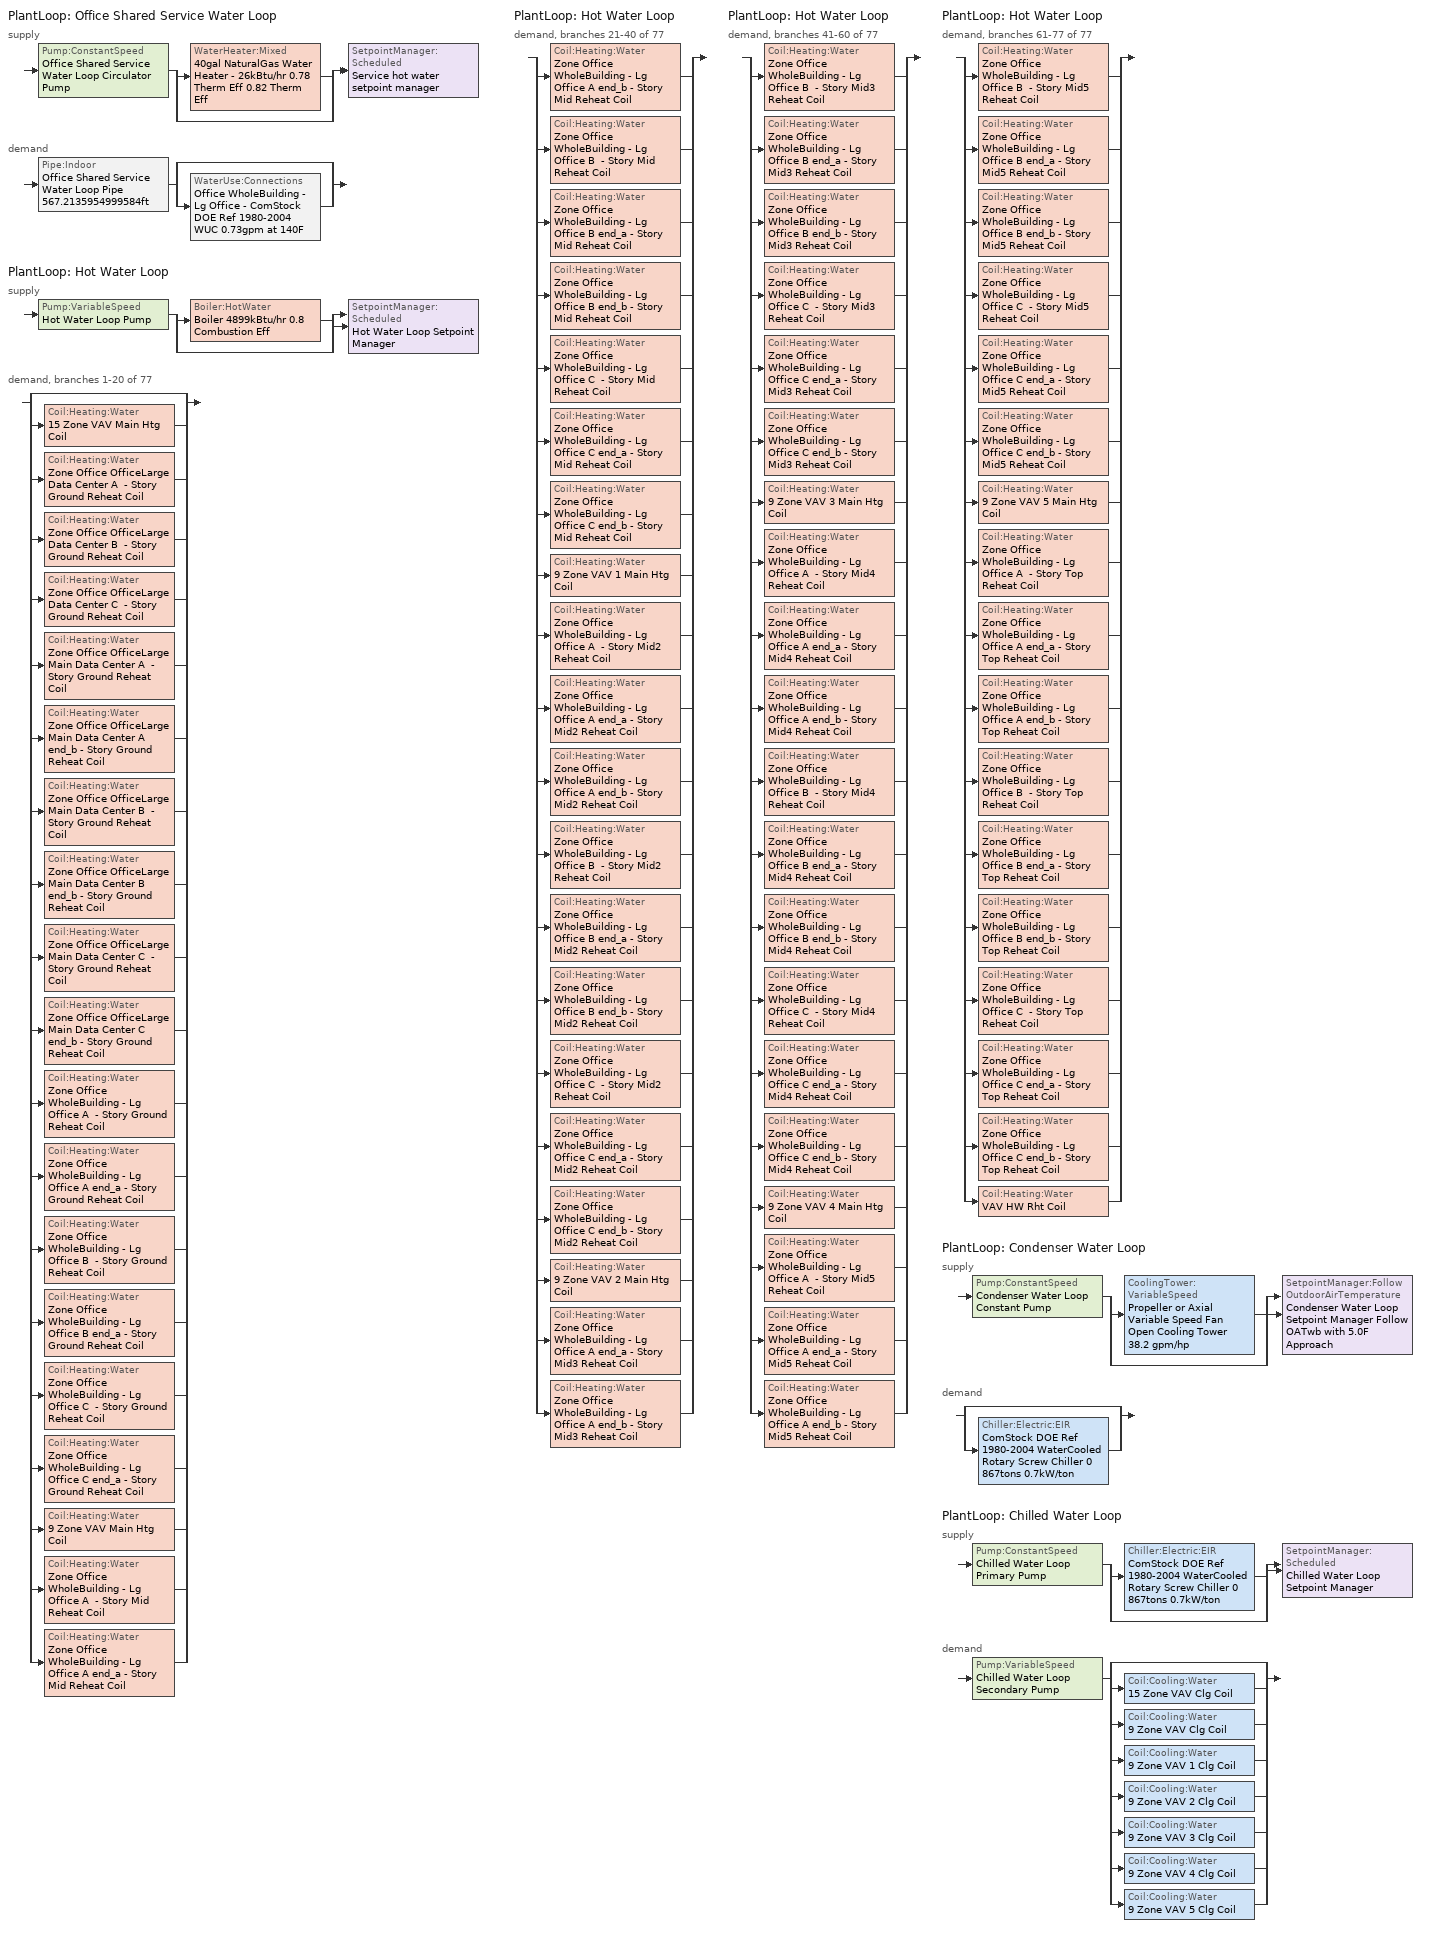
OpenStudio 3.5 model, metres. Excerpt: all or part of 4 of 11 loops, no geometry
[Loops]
PlantLoop 'Office Shared Service Water Loop'
 supply: Pump:ConstantSpeed 'Office Shared Service Water Loop Circulator Pump' > split
  | WaterHeater:Mixed '40gal NaturalGas Water Heater - 26kBtu/hr 0.78 Therm Eff 0.82 Therm Eff'
  | bypass
  join > SetpointManager:Scheduled 'Service hot water setpoint manager'
 demand: Pipe:Indoor 'Office Shared Service Water Loop Pipe 567.2135954999584ft' > split
  | bypass
  | WaterUse:Connections 'Office WholeBuilding - Lg Office - ComStock DOE Ref 1980-2004 WUC 0.73gpm at 140F'
PlantLoop 'Hot Water Loop'
 supply: Pump:VariableSpeed 'Hot Water Loop Pump' > split
  | Boiler:HotWater 'Boiler 4899kBtu/hr 0.8 Combustion Eff'
  | bypass
  join > SetpointManager:Scheduled 'Hot Water Loop Setpoint Manager'
 demand, branches 1-20 of 77: split
  | bypass
  | Coil:Heating:Water '15 Zone VAV Main Htg Coil'
  | Coil:Heating:Water 'Zone Office OfficeLarge Data Center A  - Story Ground Reheat Coil'
  | Coil:Heating:Water 'Zone Office OfficeLarge Data Center B  - Story Ground Reheat Coil'
  | Coil:Heating:Water 'Zone Office OfficeLarge Data Center C  - Story Ground Reheat Coil'
  | Coil:Heating:Water 'Zone Office OfficeLarge Main Data Center A  - Story Ground Reheat Coil'
  | Coil:Heating:Water 'Zone Office OfficeLarge Main Data Center A end_b - Story Ground Reheat Coil'
  | Coil:Heating:Water 'Zone Office OfficeLarge Main Data Center B  - Story Ground Reheat Coil'
  | Coil:Heating:Water 'Zone Office OfficeLarge Main Data Center B end_b - Story Ground Reheat Coil'
  | Coil:Heating:Water 'Zone Office OfficeLarge Main Data Center C  - Story Ground Reheat Coil'
  | Coil:Heating:Water 'Zone Office OfficeLarge Main Data Center C end_b - Story Ground Reheat Coil'
  | Coil:Heating:Water 'Zone Office WholeBuilding - Lg Office A  - Story Ground Reheat Coil'
  | Coil:Heating:Water 'Zone Office WholeBuilding - Lg Office A end_a - Story Ground Reheat Coil'
  | Coil:Heating:Water 'Zone Office WholeBuilding - Lg Office B  - Story Ground Reheat Coil'
  | Coil:Heating:Water 'Zone Office WholeBuilding - Lg Office B end_a - Story Ground Reheat Coil'
  | Coil:Heating:Water 'Zone Office WholeBuilding - Lg Office C  - Story Ground Reheat Coil'
  | Coil:Heating:Water 'Zone Office WholeBuilding - Lg Office C end_a - Story Ground Reheat Coil'
  | Coil:Heating:Water '9 Zone VAV Main Htg Coil'
  | Coil:Heating:Water 'Zone Office WholeBuilding - Lg Office A  - Story Mid Reheat Coil'
  | Coil:Heating:Water 'Zone Office WholeBuilding - Lg Office A end_a - Story Mid Reheat Coil'
PlantLoop 'Hot Water Loop'
 demand, branches 21-40 of 77: split
  | Coil:Heating:Water 'Zone Office WholeBuilding - Lg Office A end_b - Story Mid Reheat Coil'
  | Coil:Heating:Water 'Zone Office WholeBuilding - Lg Office B  - Story Mid Reheat Coil'
  | Coil:Heating:Water 'Zone Office WholeBuilding - Lg Office B end_a - Story Mid Reheat Coil'
  | Coil:Heating:Water 'Zone Office WholeBuilding - Lg Office B end_b - Story Mid Reheat Coil'
  | Coil:Heating:Water 'Zone Office WholeBuilding - Lg Office C  - Story Mid Reheat Coil'
  | Coil:Heating:Water 'Zone Office WholeBuilding - Lg Office C end_a - Story Mid Reheat Coil'
  | Coil:Heating:Water 'Zone Office WholeBuilding - Lg Office C end_b - Story Mid Reheat Coil'
  | Coil:Heating:Water '9 Zone VAV 1 Main Htg Coil'
  | Coil:Heating:Water 'Zone Office WholeBuilding - Lg Office A  - Story Mid2 Reheat Coil'
  | Coil:Heating:Water 'Zone Office WholeBuilding - Lg Office A end_a - Story Mid2 Reheat Coil'
  | Coil:Heating:Water 'Zone Office WholeBuilding - Lg Office A end_b - Story Mid2 Reheat Coil'
  | Coil:Heating:Water 'Zone Office WholeBuilding - Lg Office B  - Story Mid2 Reheat Coil'
  | Coil:Heating:Water 'Zone Office WholeBuilding - Lg Office B end_a - Story Mid2 Reheat Coil'
  | Coil:Heating:Water 'Zone Office WholeBuilding - Lg Office B end_b - Story Mid2 Reheat Coil'
  | Coil:Heating:Water 'Zone Office WholeBuilding - Lg Office C  - Story Mid2 Reheat Coil'
  | Coil:Heating:Water 'Zone Office WholeBuilding - Lg Office C end_a - Story Mid2 Reheat Coil'
  | Coil:Heating:Water 'Zone Office WholeBuilding - Lg Office C end_b - Story Mid2 Reheat Coil'
  | Coil:Heating:Water '9 Zone VAV 2 Main Htg Coil'
  | Coil:Heating:Water 'Zone Office WholeBuilding - Lg Office A end_a - Story Mid3 Reheat Coil'
  | Coil:Heating:Water 'Zone Office WholeBuilding - Lg Office A end_b - Story Mid3 Reheat Coil'
PlantLoop 'Hot Water Loop'
 demand, branches 41-60 of 77: split
  | Coil:Heating:Water 'Zone Office WholeBuilding - Lg Office B  - Story Mid3 Reheat Coil'
  | Coil:Heating:Water 'Zone Office WholeBuilding - Lg Office B end_a - Story Mid3 Reheat Coil'
  | Coil:Heating:Water 'Zone Office WholeBuilding - Lg Office B end_b - Story Mid3 Reheat Coil'
  | Coil:Heating:Water 'Zone Office WholeBuilding - Lg Office C  - Story Mid3 Reheat Coil'
  | Coil:Heating:Water 'Zone Office WholeBuilding - Lg Office C end_a - Story Mid3 Reheat Coil'
  | Coil:Heating:Water 'Zone Office WholeBuilding - Lg Office C end_b - Story Mid3 Reheat Coil'
  | Coil:Heating:Water '9 Zone VAV 3 Main Htg Coil'
  | Coil:Heating:Water 'Zone Office WholeBuilding - Lg Office A  - Story Mid4 Reheat Coil'
  | Coil:Heating:Water 'Zone Office WholeBuilding - Lg Office A end_a - Story Mid4 Reheat Coil'
  | Coil:Heating:Water 'Zone Office WholeBuilding - Lg Office A end_b - Story Mid4 Reheat Coil'
  | Coil:Heating:Water 'Zone Office WholeBuilding - Lg Office B  - Story Mid4 Reheat Coil'
  | Coil:Heating:Water 'Zone Office WholeBuilding - Lg Office B end_a - Story Mid4 Reheat Coil'
  | Coil:Heating:Water 'Zone Office WholeBuilding - Lg Office B end_b - Story Mid4 Reheat Coil'
  | Coil:Heating:Water 'Zone Office WholeBuilding - Lg Office C  - Story Mid4 Reheat Coil'
  | Coil:Heating:Water 'Zone Office WholeBuilding - Lg Office C end_a - Story Mid4 Reheat Coil'
  | Coil:Heating:Water 'Zone Office WholeBuilding - Lg Office C end_b - Story Mid4 Reheat Coil'
  | Coil:Heating:Water '9 Zone VAV 4 Main Htg Coil'
  | Coil:Heating:Water 'Zone Office WholeBuilding - Lg Office A  - Story Mid5 Reheat Coil'
  | Coil:Heating:Water 'Zone Office WholeBuilding - Lg Office A end_a - Story Mid5 Reheat Coil'
  | Coil:Heating:Water 'Zone Office WholeBuilding - Lg Office A end_b - Story Mid5 Reheat Coil'
PlantLoop 'Hot Water Loop'
 demand, branches 61-77 of 77: split
  | Coil:Heating:Water 'Zone Office WholeBuilding - Lg Office B  - Story Mid5 Reheat Coil'
  | Coil:Heating:Water 'Zone Office WholeBuilding - Lg Office B end_a - Story Mid5 Reheat Coil'
  | Coil:Heating:Water 'Zone Office WholeBuilding - Lg Office B end_b - Story Mid5 Reheat Coil'
  | Coil:Heating:Water 'Zone Office WholeBuilding - Lg Office C  - Story Mid5 Reheat Coil'
  | Coil:Heating:Water 'Zone Office WholeBuilding - Lg Office C end_a - Story Mid5 Reheat Coil'
  | Coil:Heating:Water 'Zone Office WholeBuilding - Lg Office C end_b - Story Mid5 Reheat Coil'
  | Coil:Heating:Water '9 Zone VAV 5 Main Htg Coil'
  | Coil:Heating:Water 'Zone Office WholeBuilding - Lg Office A  - Story Top Reheat Coil'
  | Coil:Heating:Water 'Zone Office WholeBuilding - Lg Office A end_a - Story Top Reheat Coil'
  | Coil:Heating:Water 'Zone Office WholeBuilding - Lg Office A end_b - Story Top Reheat Coil'
  | Coil:Heating:Water 'Zone Office WholeBuilding - Lg Office B  - Story Top Reheat Coil'
  | Coil:Heating:Water 'Zone Office WholeBuilding - Lg Office B end_a - Story Top Reheat Coil'
  | Coil:Heating:Water 'Zone Office WholeBuilding - Lg Office B end_b - Story Top Reheat Coil'
  | Coil:Heating:Water 'Zone Office WholeBuilding - Lg Office C  - Story Top Reheat Coil'
  | Coil:Heating:Water 'Zone Office WholeBuilding - Lg Office C end_a - Story Top Reheat Coil'
  | Coil:Heating:Water 'Zone Office WholeBuilding - Lg Office C end_b - Story Top Reheat Coil'
  | Coil:Heating:Water 'VAV HW Rht Coil'
PlantLoop 'Condenser Water Loop'
 supply: Pump:ConstantSpeed 'Condenser Water Loop Constant Pump' > split
  | CoolingTower:VariableSpeed 'Propeller or Axial Variable Speed Fan Open Cooling Tower 38.2 gpm/hp'
  | bypass
  join > SetpointManager:FollowOutdoorAirTemperature 'Condenser Water Loop Setpoint Manager Follow OATwb with 5.0F Approach'
 demand: split
  | bypass
  | Chiller:Electric:EIR 'ComStock DOE Ref 1980-2004 WaterCooled  Rotary Screw Chiller 0 867tons 0.7kW/ton'
PlantLoop 'Chilled Water Loop'
 supply: Pump:ConstantSpeed 'Chilled Water Loop Primary Pump' > split
  | Chiller:Electric:EIR 'ComStock DOE Ref 1980-2004 WaterCooled  Rotary Screw Chiller 0 867tons 0.7kW/ton'
  | bypass
  join > SetpointManager:Scheduled 'Chilled Water Loop Setpoint Manager'
 demand: Pump:VariableSpeed 'Chilled Water Loop Secondary Pump' > split
  | bypass
  | Coil:Cooling:Water '15 Zone VAV Clg Coil'
  | Coil:Cooling:Water '9 Zone VAV Clg Coil'
  | Coil:Cooling:Water '9 Zone VAV 1 Clg Coil'
  | Coil:Cooling:Water '9 Zone VAV 2 Clg Coil'
  | Coil:Cooling:Water '9 Zone VAV 3 Clg Coil'
  | Coil:Cooling:Water '9 Zone VAV 4 Clg Coil'
  | Coil:Cooling:Water '9 Zone VAV 5 Clg Coil'
[SizingPeriod:DesignDay] Barometric Pressure {Pa}=100774; Rain Indicator=No; Snow Indicator=No; Day of Month=21; Daylight Saving Time Indicator=No; Humidity Condition Type=Wetbulb; Dry-Bulb Temperature Range Modifier Type=DefaultMultipliers
Name | Maximum Dry-Bulb Temperature {C} | Daily Dry-Bulb Temperature Range {deltaC} | Wind Speed {m/s} | Wind Direction {deg} | Sky Clearness | Month | Day Type | Wetbulb or DewPoint at Maximum Dry-Bulb {C} | Solar Model Indicator | ASHRAE Clear Sky Optical Depth for Beam Irradiance | ASHRAE Clear Sky Optical Depth for Diffuse Irradiance
Houston Dw Hooks Ann Htg 99% Condns DB 1 | 1 | 0 | 1.5 | 0 | 0 | 12 | WinterDesignDay | 1 | ASHRAEClearSky
Houston Dw Hooks Ann Htg 99.6% Condns DB 1 | -1.2 | 0 | 1.5 | 0 | 0 | 12 | SummerDesignDay | -1.2 | ASHRAEClearSky
Houston Dw Hooks Ann Htg Wind 99% Condns WS=>MCDB 1 | 16.5 | 0 | 8.2 | 0 | 0 | 12 | WinterDesignDay | 16.5 | ASHRAEClearSky
Houston Dw Hooks April .4% Condns DB=>MCWB 1 | 31.3 | 10.8 | 2.9 | 190 |  | 4 | SummerDesignDay | 23.1 | ASHRAETau | 0.391 | 2.337
Houston Dw Hooks April .4% Condns WB=>MCDB 1 | 28.6 | 10.8 | 2.9 | 190 |  | 4 | SummerDesignDay | 24.1 | ASHRAETau | 0.391 | 2.337
Houston Dw Hooks August .4% Condns DB=>MCWB 1 | 37.7 | 11 | 2.9 | 190 |  | 8 | WinterDesignDay | 24.5 | ASHRAETau | 0.4 | 2.405
Houston Dw Hooks August .4% Condns WB=>MCDB 1 | 31.4 | 11 | 2.9 | 190 |  | 8 | SummerDesignDay | 27.3 | ASHRAETau | 0.4 | 2.405
Houston Dw Hooks December .4% Condns DB=>MCWB 1 | 26.4 | 11.6 | 2.9 | 190 |  | 12 | SummerDesignDay | 20.3 | ASHRAETau | 0.365 | 2.562
Houston Dw Hooks December .4% Condns WB=>MCDB 1 | 24.1 | 11.6 | 2.9 | 190 |  | 12 | SummerDesignDay | 22 | ASHRAETau | 0.365 | 2.562
Houston Dw Hooks February .4% Condns DB=>MCWB 1 | 27.2 | 11 | 2.9 | 190 |  | 2 | SummerDesignDay | 18.9 | ASHRAETau | 0.374 | 2.486
[Construction]
Copper pipe 0.75in type L with 0.5in fiberglass batt: Fiberglass batt 0.5in, Copper pipe 0.75in type L
[Material] Roughness=Smooth; Thermal Absorptance=0.9; Solar Absorptance=0.7; Visible Absorptance=0.7
Name | Thickness {m} | Conductivity {W/m-K} | Density {kg/m3} | Specific Heat {J/kg-K}
Copper pipe 0.75in type L | 0.001143 | 386 | 8906.27 | 385.1856
Fiberglass batt 0.5in | 0.0127 | 0.0663448 | 11.2129 | 837.36
[WaterUse:Connections]
Office WholeBuilding - Lg Office - ComStock DOE Ref 1980-2004 WUC 0.73gpm at 140F: Drain Water Heat Exchanger Type=None; Drain Water Heat Exchanger Destination=Plant; Water Use Equipment Name 1=Office WholeBuilding - Lg Office - ComStock DOE Ref 1980-2004 Service Water Use 0.73gpm at 140F
[WaterUse:Equipment:Definition]
Office WholeBuilding - Lg Office - ComStock DOE Ref 1980-2004 Service Water Use Def 0.73gpm: Peak Flow Rate {m3/s}=4.59265e-05; Target Temperature Schedule=Mixed Water At Faucet Temp - 140F; Sensible Fraction Schedule=Fraction Sensible - 0.2; Latent Fraction Schedule=Fraction Latent - 0.05
[WaterUse:Equipment]
Office WholeBuilding - Lg Office - ComStock DOE Ref 1980-2004 Service Water Use 0.73gpm at 140F: Water Use Equipment Definition=Office WholeBuilding - Lg Office - ComStock DOE Ref 1980-2004 Service Water Use Def 0.73gpm; Flow Rate Fraction Schedule=OfficeLarge BLDG_SWH_SCH
[PlantLoop] Glycol Concentration=0; Plant Loop Volume {m3}=Autocalculate; Load Distribution Scheme=Optimal
Name | Maximum Loop Temperature {C} | Minimum Loop Temperature {C} | Fluid Type | Common Pipe Simulation
Office Shared Service Water Loop | 60 | 10
Hot Water Loop |  | 10 | Water
Condenser Water Loop | 80 | 5
Chilled Water Loop | 40 | 1 |  | CommonPipe
[Sizing:Plant]
Name | Loop Type | Design Loop Exit Temperature {C} | Loop Design Temperature Difference {deltaC} | Sizing Option | Zone Timesteps in Averaging Window | Coincident Sizing Factor Mode
Office Shared Service Water Loop | Heating | 60 | 5 | NonCoincident | 1 | None
Hot Water Loop | Heating | 82.2222 | 11.1111 | NonCoincident | 1 | None
Condenser Water Loop | Condenser | 29.4444 | 5.55556 | Coincident | 6 | GlobalCoolingSizingFactor
Chilled Water Loop | Cooling | 6.66667 | 5.61111 | NonCoincident | 1 | None
[SetpointManager:Scheduled] Control Variable=Temperature
Name | Schedule | Setpoint Node or NodeList
Service hot water setpoint manager | Service Water Loop Temp - 140F | Office Shared Service Water Loop Supply Outlet Node
Hot Water Loop Setpoint Manager | Hot Water Loop Temp - 180F | Hot Water Loop Supply Outlet Node
Chilled Water Loop Setpoint Manager | Chilled Water Loop Temp - 44F | Chilled Water Loop Supply Outlet Node
[Pump:ConstantSpeed] Rated Flow Rate {m3/s}=autosize; Rated Power Consumption {W}=autosize; Fraction of Motor Inefficiencies to Fluid Stream=0; Pump Control Type=Intermittent; Design Power Sizing Method=PowerPerFlowPerPressure; Design Electric Power per Unit Flow Rate {W/(m3/s)}=348701.1; Design Shaft Power per Unit Flow Rate per Unit Head {W-s/m3-Pa}=1.28205
Name | Rated Pump Head {Pa} | Motor Efficiency
Office Shared Service Water Loop Circulator Pump | 29890.7 | 0.825
Condenser Water Loop Constant Pump | 148557 | 0.93
Chilled Water Loop Primary Pump | 44836 | 0.895
[WaterHeater:Mixed]
40gal NaturalGas Water Heater - 26kBtu/hr 0.78 Therm Eff 0.82 Therm Eff: Tank Volume {m3}=0.151416; Setpoint Temperature Schedule=Service Water Loop Temp - 140F; Deadband Temperature Difference {deltaC}=2; Maximum Temperature Limit {C}=60; Heater Control Type=Cycle; Heater Maximum Capacity {W}=7661.07; Heater Fuel Type=NaturalGas; Heater Thermal Efficiency=0.82; Off Cycle Parasitic Fuel Consumption Rate {W}=0; Off Cycle Parasitic Fuel Type=NaturalGas; Off Cycle Parasitic Heat Fraction to Tank=0; On Cycle Parasitic Fuel Consumption Rate {W}=0; On Cycle Parasitic Fuel Type=NaturalGas; On Cycle Parasitic Heat Fraction to Tank=0; Ambient Temperature Indicator=Schedule; Ambient Temperature Schedule=Water Heater Ambient Temp Schedule - 70.0f; Off Cycle Loss Coefficient to Ambient Temperature {W/K}=2.68026; On Cycle Loss Coefficient to Ambient Temperature {W/K}=2.68026; Use Side Effectiveness=1; Source Side Effectiveness=1; Use Side Design Flow Rate {m3/s}=autosize; Source Side Design Flow Rate {m3/s}=autosize; Indirect Water Heating Recovery Time {hr}=1.5; Source Side Flow Control Mode=IndirectHeatPrimarySetpoint
[WaterHeater:Sizing]
40gal NaturalGas Water Heater - 26kBtu/hr 0.78 Therm Eff 0.82 Therm Eff: Design Mode=PeakDraw; Time Storage Can Meet Peak Draw {hr}=0.538503; Time for Tank Recovery {hr}=0; Nominal Tank Volume for Autosizing Plant Connections {m3}=1
[Pipe:Indoor]
Office Shared Service Water Loop Pipe 567.2135954999584ft: Construction=Copper pipe 0.75in type L with 0.5in fiberglass batt; Environment Type=Schedule; Ambient Temperature Schedule=Temporary Pipe Indoor Ambient Temp 92.8F; Ambient Air Velocity Schedule=Office Shared Service Water Loop Piping Air Velocity - 0.67mph; Pipe Inside Diameter {m}=0.019939; Pipe Length {m}=172.887
[Pump:VariableSpeed] Coefficient 1 of the Part Load Performance Curve=0; Coefficient 2 of the Part Load Performance Curve=0.5726; Coefficient 3 of the Part Load Performance Curve=-0.301; Coefficient 4 of the Part Load Performance Curve=0.7347; Pump Control Type=Intermittent; Skin Loss Radiative Fraction=0.5; Design Power Sizing Method=PowerPerFlowPerPressure; Design Electric Power per Unit Flow Rate {W/(m3/s)}=348701.1; Design Shaft Power per Unit Flow Rate per Unit Head {W-s/m3-Pa}=1.28205; Design Minimum Flow Rate Fraction=0
Name | Rated Pump Head {Pa} | Motor Efficiency | Fraction of Motor Inefficiencies to Fluid Stream
Hot Water Loop Pump | 179344 | 0.895
Chilled Water Loop Secondary Pump | 134508 | 0.924 | 0
[Boiler:HotWater]
Boiler 4899kBtu/hr 0.8 Combustion Eff: Fuel Type=NaturalGas; Nominal Thermal Efficiency=0.793; Efficiency Curve Temperature Evaluation Variable=LeavingBoiler; Normalized Boiler Efficiency Curve=Boiler Constant Efficiency Curve; Minimum Part Load Ratio=0; Maximum Part Load Ratio=1.2; Optimum Part Load Ratio=1; Water Outlet Upper Temperature Limit {C}=95; Boiler Flow Mode=LeavingSetpointModulated; Parasitic Electric Load {W}=0; Sizing Factor=1
[SetpointManager:FollowOutdoorAirTemperature]
Condenser Water Loop Setpoint Manager Follow OATwb with 5.0F Approach: Control Variable=Temperature; Reference Temperature Type=OutdoorAirWetBulb; Offset Temperature Difference {deltaC}=2.77778; Maximum Setpoint Temperature {C}=29.4444; Minimum Setpoint Temperature {C}=21.1111; Setpoint Node or NodeList=Condenser Water Loop Supply Outlet Node
[CoolingTower:VariableSpeed]
Propeller or Axial Variable Speed Fan Open Cooling Tower 38.2 gpm/hp: Model Type=CoolToolsCrossFlow; Design Inlet Air Wet-Bulb Temperature {C}=26.6667; Design Approach Temperature {deltaC}=2.77778; Design Range Temperature {deltaC}=5.55556; Design Water Flow Rate {m3/s}=autosize; Design Air Flow Rate {m3/s}=autosize; Design Fan Power {W}=56065.1; Fan Power Ratio Function of Air Flow Rate Ratio Curve=VSD-TWR-FAN-FPLR; Minimum Air Flow Rate Ratio=0.2; Fraction of Tower Capacity in Free Convection Regime=0.125; Basin Heater Capacity {W/K}=0; Basin Heater Setpoint Temperature {C}=2; Evaporation Loss Mode=SaturatedExit; Evaporation Loss Factor {percent/K}=0.2; Drift Loss Percent {percent}=0.008; Blowdown Calculation Mode=ConcentrationRatio; Blowdown Concentration Ratio=3; Number of Cells=1; Sizing Factor=1
[Chiller:Electric:EIR]
ComStock DOE Ref 1980-2004 WaterCooled  Rotary Screw Chiller 0 867tons 0.7kW/ton: Reference Capacity {W}=Autosize; Reference COP {W/W}=5.20266; Reference Leaving Chilled Water Temperature {C}=6.66667; Reference Entering Condenser Fluid Temperature {C}=35; Reference Chilled Water Flow Rate {m3/s}=Autosize; Cooling Capacity Function of Temperature Curve=ChlrWtrPosDispPathAAllQRatio_fTchwsTcwsSI; Electric Input to Cooling Output Ratio Function of Temperature Curve=ChlrWtrPosDispPathAAllEIRRatio_fTchwsTcwsSI; Electric Input to Cooling Output Ratio Function of Part Load Ratio Curve=ChlrWtrPosDispPathAAllEIRRatio_fQRatio; Minimum Part Load Ratio=0.15; Maximum Part Load Ratio=1; Optimum Part Load Ratio=1; Minimum Unloading Ratio=0.25; Condenser Type=WaterCooled; Leaving Chilled Water Lower Temperature Limit {C}=2.22222; Chiller Flow Mode=ConstantFlow; Design Heat Recovery Water Flow Rate {m3/s}=Autosize; Sizing Factor=1; Basin Heater Capacity {W/K}=0; Basin Heater Setpoint Temperature {C}=10; Condenser Heat Recovery Relative Capacity Fraction=1
[Coil:Heating:Water]
Name | Availability Schedule | Rated Inlet Water Temperature {C} | Rated Inlet Air Temperature {C} | Rated Outlet Water Temperature {C} | Rated Outlet Air Temperature {C} | Maximum Water Flow Rate {m3/s}
15 Zone VAV Main Htg Coil; 9 Zone VAV Main Htg Coil; 9 Zone VAV 1 Main Htg Coil; 9 Zone VAV 2 Main Htg Coil; 9 Zone VAV 3 Main Htg Coil; 9 Zone VAV 4 Main Htg Coil; 9 Zone VAV 5 Main Htg Coil | Always On Discrete | 82.2222 | 7.22222 | 71.1111 | 12.7778
Zone Office OfficeLarge Data Center A  - Story Ground Reheat Coil; Zone Office OfficeLarge Data Center B  - Story Ground Reheat Coil; Zone Office OfficeLarge Data Center C  - Story Ground Reheat Coil; Zone Office OfficeLarge Main Data Center A  - Story Ground Reheat Coil; Zone Office OfficeLarge Main Data Center A end_b - Story Ground Reheat Coil; Zone Office OfficeLarge Main Data Center B  - Story Ground Reheat Coil; Zone Office OfficeLarge Main Data Center B end_b - Story Ground Reheat Coil; Zone Office OfficeLarge Main Data Center C  - Story Ground Reheat Coil; Zone Office OfficeLarge Main Data Center C end_b - Story Ground Reheat Coil; Zone Office WholeBuilding - Lg Office A  - Story Ground Reheat Coil; Zone Office WholeBuilding - Lg Office A end_a - Story Ground Reheat Coil; Zone Office WholeBuilding - Lg Office B  - Story Ground Reheat Coil; Zone Office WholeBuilding - Lg Office B end_a - Story Ground Reheat Coil; Zone Office WholeBuilding - Lg Office C  - Story Ground Reheat Coil; Zone Office WholeBuilding - Lg Office C end_a - Story Ground Reheat Coil; Zone Office WholeBuilding - Lg Office A  - Story Mid Reheat Coil; Zone Office WholeBuilding - Lg Office A end_a - Story Mid Reheat Coil; Zone Office WholeBuilding - Lg Office A end_b - Story Mid Reheat Coil; Zone Office WholeBuilding - Lg Office B  - Story Mid Reheat Coil; Zone Office WholeBuilding - Lg Office B end_a - Story Mid Reheat Coil; Zone Office WholeBuilding - Lg Office B end_b - Story Mid Reheat Coil; Zone Office WholeBuilding - Lg Office C  - Story Mid Reheat Coil; Zone Office WholeBuilding - Lg Office C end_a - Story Mid Reheat Coil; Zone Office WholeBuilding - Lg Office C end_b - Story Mid Reheat Coil; Zone Office WholeBuilding - Lg Office A  - Story Mid2 Reheat Coil; Zone Office WholeBuilding - Lg Office A end_a - Story Mid2 Reheat Coil; Zone Office WholeBuilding - Lg Office A end_b - Story Mid2 Reheat Coil; Zone Office WholeBuilding - Lg Office B  - Story Mid2 Reheat Coil; Zone Office WholeBuilding - Lg Office B end_a - Story Mid2 Reheat Coil; Zone Office WholeBuilding - Lg Office B end_b - Story Mid2 Reheat Coil; Zone Office WholeBuilding - Lg Office C  - Story Mid2 Reheat Coil; Zone Office WholeBuilding - Lg Office C end_a - Story Mid2 Reheat Coil; Zone Office WholeBuilding - Lg Office A end_a - Story Mid3 Reheat Coil; Zone Office WholeBuilding - Lg Office A end_b - Story Mid3 Reheat Coil; Zone Office WholeBuilding - Lg Office B  - Story Mid3 Reheat Coil; Zone Office WholeBuilding - Lg Office B end_a - Story Mid3 Reheat Coil; Zone Office WholeBuilding - Lg Office B end_b - Story Mid3 Reheat Coil; Zone Office WholeBuilding - Lg Office C  - Story Mid3 Reheat Coil; Zone Office WholeBuilding - Lg Office C end_a - Story Mid3 Reheat Coil; Zone Office WholeBuilding - Lg Office C end_b - Story Mid3 Reheat Coil; Zone Office WholeBuilding - Lg Office A  - Story Mid4 Reheat Coil; Zone Office WholeBuilding - Lg Office A end_a - Story Mid4 Reheat Coil; Zone Office WholeBuilding - Lg Office A end_b - Story Mid4 Reheat Coil; Zone Office WholeBuilding - Lg Office B  - Story Mid4 Reheat Coil; Zone Office WholeBuilding - Lg Office B end_a - Story Mid4 Reheat Coil; Zone Office WholeBuilding - Lg Office B end_b - Story Mid4 Reheat Coil; Zone Office WholeBuilding - Lg Office C  - Story Mid4 Reheat Coil; Zone Office WholeBuilding - Lg Office C end_a - Story Mid4 Reheat Coil; Zone Office WholeBuilding - Lg Office C end_b - Story Mid4 Reheat Coil; Zone Office WholeBuilding - Lg Office A  - Story Mid5 Reheat Coil; Zone Office WholeBuilding - Lg Office A end_a - Story Mid5 Reheat Coil; Zone Office WholeBuilding - Lg Office A end_b - Story Mid5 Reheat Coil; Zone Office WholeBuilding - Lg Office B  - Story Mid5 Reheat Coil; Zone Office WholeBuilding - Lg Office B end_a - Story Mid5 Reheat Coil; Zone Office WholeBuilding - Lg Office B end_b - Story Mid5 Reheat Coil; Zone Office WholeBuilding - Lg Office C  - Story Mid5 Reheat Coil; Zone Office WholeBuilding - Lg Office C end_a - Story Mid5 Reheat Coil; Zone Office WholeBuilding - Lg Office C end_b - Story Mid5 Reheat Coil; Zone Office WholeBuilding - Lg Office A  - Story Top Reheat Coil; Zone Office WholeBuilding - Lg Office A end_a - Story Top Reheat Coil; Zone Office WholeBuilding - Lg Office A end_b - Story Top Reheat Coil; Zone Office WholeBuilding - Lg Office B  - Story Top Reheat Coil; Zone Office WholeBuilding - Lg Office B end_a - Story Top Reheat Coil; Zone Office WholeBuilding - Lg Office B end_b - Story Top Reheat Coil; Zone Office WholeBuilding - Lg Office C  - Story Top Reheat Coil; Zone Office WholeBuilding - Lg Office C end_a - Story Top Reheat Coil; Zone Office WholeBuilding - Lg Office C end_b - Story Top Reheat Coil | Always On Discrete | 82.2222 | 12.7778 | 71.1111 | 40
Zone Office WholeBuilding - Lg Office C end_b - Story Mid2 Reheat Coil | Always On Discrete | 82.2222 | 12.7778 | 71.1111 | 40 | Autosize
VAV HW Rht Coil | Always On Discrete hvac_library |  | 12.7778 |  | 40
[Controller:WaterCoil] Minimum Actuated Flow {m3/s}=0
Name | Water Coil | Action | Controller Convergence Tolerance {deltaC}
15 Zone VAV Main Htg Coil Controller | 15 Zone VAV Main Htg Coil | Normal | 0.0001
15 Zone VAV Clg Coil Controller | 15 Zone VAV Clg Coil | Reverse
Zone Office OfficeLarge Data Center A  - Story Ground Reheat Coil Controller | Zone Office OfficeLarge Data Center A  - Story Ground Reheat Coil | Normal | 0.0001
Zone Office OfficeLarge Data Center B  - Story Ground Reheat Coil Controller | Zone Office OfficeLarge Data Center B  - Story Ground Reheat Coil | Normal | 0.0001
Zone Office OfficeLarge Data Center C  - Story Ground Reheat Coil Controller | Zone Office OfficeLarge Data Center C  - Story Ground Reheat Coil | Normal | 0.0001
Zone Office OfficeLarge Main Data Center A  - Story Ground Reheat Coil Controller | Zone Office OfficeLarge Main Data Center A  - Story Ground Reheat Coil | Normal | 0.0001
Zone Office OfficeLarge Main Data Center A end_b - Story Ground Reheat Coil Controller | Zone Office OfficeLarge Main Data Center A end_b - Story Ground Reheat Coil | Normal | 0.0001
Zone Office OfficeLarge Main Data Center B  - Story Ground Reheat Coil Controller | Zone Office OfficeLarge Main Data Center B  - Story Ground Reheat Coil | Normal | 0.0001
Zone Office OfficeLarge Main Data Center B end_b - Story Ground Reheat Coil Controller | Zone Office OfficeLarge Main Data Center B end_b - Story Ground Reheat Coil | Normal | 0.0001
Zone Office OfficeLarge Main Data Center C  - Story Ground Reheat Coil Controller | Zone Office OfficeLarge Main Data Center C  - Story Ground Reheat Coil | Normal | 0.0001
Zone Office OfficeLarge Main Data Center C end_b - Story Ground Reheat Coil Controller | Zone Office OfficeLarge Main Data Center C end_b - Story Ground Reheat Coil | Normal | 0.0001
Zone Office WholeBuilding - Lg Office A  - Story Ground Reheat Coil Controller | Zone Office WholeBuilding - Lg Office A  - Story Ground Reheat Coil | Normal | 0.0001
Zone Office WholeBuilding - Lg Office A end_a - Story Ground Reheat Coil Controller | Zone Office WholeBuilding - Lg Office A end_a - Story Ground Reheat Coil | Normal | 0.0001
Zone Office WholeBuilding - Lg Office B  - Story Ground Reheat Coil Controller | Zone Office WholeBuilding - Lg Office B  - Story Ground Reheat Coil | Normal | 0.0001
Zone Office WholeBuilding - Lg Office B end_a - Story Ground Reheat Coil Controller | Zone Office WholeBuilding - Lg Office B end_a - Story Ground Reheat Coil | Normal | 0.0001
Zone Office WholeBuilding - Lg Office C  - Story Ground Reheat Coil Controller | Zone Office WholeBuilding - Lg Office C  - Story Ground Reheat Coil | Normal | 0.0001
Zone Office WholeBuilding - Lg Office C end_a - Story Ground Reheat Coil Controller | Zone Office WholeBuilding - Lg Office C end_a - Story Ground Reheat Coil | Normal | 0.0001
9 Zone VAV Main Htg Coil Controller | 9 Zone VAV Main Htg Coil | Normal | 0.0001
9 Zone VAV Clg Coil Controller | 9 Zone VAV Clg Coil | Reverse
Zone Office WholeBuilding - Lg Office A  - Story Mid Reheat Coil Controller | Zone Office WholeBuilding - Lg Office A  - Story Mid Reheat Coil | Normal | 0.0001
Zone Office WholeBuilding - Lg Office A end_a - Story Mid Reheat Coil Controller | Zone Office WholeBuilding - Lg Office A end_a - Story Mid Reheat Coil | Normal | 0.0001
Zone Office WholeBuilding - Lg Office A end_b - Story Mid Reheat Coil Controller | Zone Office WholeBuilding - Lg Office A end_b - Story Mid Reheat Coil | Normal | 0.0001
Zone Office WholeBuilding - Lg Office B  - Story Mid Reheat Coil Controller | Zone Office WholeBuilding - Lg Office B  - Story Mid Reheat Coil | Normal | 0.0001
Zone Office WholeBuilding - Lg Office B end_a - Story Mid Reheat Coil Controller | Zone Office WholeBuilding - Lg Office B end_a - Story Mid Reheat Coil | Normal | 0.0001
Zone Office WholeBuilding - Lg Office B end_b - Story Mid Reheat Coil Controller | Zone Office WholeBuilding - Lg Office B end_b - Story Mid Reheat Coil | Normal | 0.0001
Zone Office WholeBuilding - Lg Office C  - Story Mid Reheat Coil Controller | Zone Office WholeBuilding - Lg Office C  - Story Mid Reheat Coil | Normal | 0.0001
Zone Office WholeBuilding - Lg Office C end_a - Story Mid Reheat Coil Controller | Zone Office WholeBuilding - Lg Office C end_a - Story Mid Reheat Coil | Normal | 0.0001
Zone Office WholeBuilding - Lg Office C end_b - Story Mid Reheat Coil Controller | Zone Office WholeBuilding - Lg Office C end_b - Story Mid Reheat Coil | Normal | 0.0001
9 Zone VAV 1 Main Htg Coil Controller | 9 Zone VAV 1 Main Htg Coil | Normal | 0.0001
9 Zone VAV 1 Clg Coil Controller | 9 Zone VAV 1 Clg Coil | Reverse
Zone Office WholeBuilding - Lg Office A  - Story Mid2 Reheat Coil Controller | Zone Office WholeBuilding - Lg Office A  - Story Mid2 Reheat Coil | Normal | 0.0001
Zone Office WholeBuilding - Lg Office A end_a - Story Mid2 Reheat Coil Controller | Zone Office WholeBuilding - Lg Office A end_a - Story Mid2 Reheat Coil | Normal | 0.0001
Zone Office WholeBuilding - Lg Office A end_b - Story Mid2 Reheat Coil Controller | Zone Office WholeBuilding - Lg Office A end_b - Story Mid2 Reheat Coil | Normal | 0.0001
Zone Office WholeBuilding - Lg Office B  - Story Mid2 Reheat Coil Controller | Zone Office WholeBuilding - Lg Office B  - Story Mid2 Reheat Coil | Normal | 0.0001
Zone Office WholeBuilding - Lg Office B end_a - Story Mid2 Reheat Coil Controller | Zone Office WholeBuilding - Lg Office B end_a - Story Mid2 Reheat Coil | Normal | 0.0001
Zone Office WholeBuilding - Lg Office B end_b - Story Mid2 Reheat Coil Controller | Zone Office WholeBuilding - Lg Office B end_b - Story Mid2 Reheat Coil | Normal | 0.0001
Zone Office WholeBuilding - Lg Office C  - Story Mid2 Reheat Coil Controller | Zone Office WholeBuilding - Lg Office C  - Story Mid2 Reheat Coil | Normal | 0.0001
Zone Office WholeBuilding - Lg Office C end_a - Story Mid2 Reheat Coil Controller | Zone Office WholeBuilding - Lg Office C end_a - Story Mid2 Reheat Coil | Normal | 0.0001
Zone Office WholeBuilding - Lg Office C end_b - Story Mid2 Reheat Coil Controller | Zone Office WholeBuilding - Lg Office C end_b - Story Mid2 Reheat Coil | Normal | 0.0001
9 Zone VAV 2 Main Htg Coil Controller | 9 Zone VAV 2 Main Htg Coil | Normal | 0.0001
9 Zone VAV 2 Clg Coil Controller | 9 Zone VAV 2 Clg Coil | Reverse
Zone Office WholeBuilding - Lg Office A end_a - Story Mid3 Reheat Coil Controller | Zone Office WholeBuilding - Lg Office A end_a - Story Mid3 Reheat Coil | Normal | 0.0001
Zone Office WholeBuilding - Lg Office A end_b - Story Mid3 Reheat Coil Controller | Zone Office WholeBuilding - Lg Office A end_b - Story Mid3 Reheat Coil | Normal | 0.0001
Zone Office WholeBuilding - Lg Office B  - Story Mid3 Reheat Coil Controller | Zone Office WholeBuilding - Lg Office B  - Story Mid3 Reheat Coil | Normal | 0.0001
Zone Office WholeBuilding - Lg Office B end_a - Story Mid3 Reheat Coil Controller | Zone Office WholeBuilding - Lg Office B end_a - Story Mid3 Reheat Coil | Normal | 0.0001
Zone Office WholeBuilding - Lg Office B end_b - Story Mid3 Reheat Coil Controller | Zone Office WholeBuilding - Lg Office B end_b - Story Mid3 Reheat Coil | Normal | 0.0001
Zone Office WholeBuilding - Lg Office C  - Story Mid3 Reheat Coil Controller | Zone Office WholeBuilding - Lg Office C  - Story Mid3 Reheat Coil | Normal | 0.0001
Zone Office WholeBuilding - Lg Office C end_a - Story Mid3 Reheat Coil Controller | Zone Office WholeBuilding - Lg Office C end_a - Story Mid3 Reheat Coil | Normal | 0.0001
Zone Office WholeBuilding - Lg Office C end_b - Story Mid3 Reheat Coil Controller | Zone Office WholeBuilding - Lg Office C end_b - Story Mid3 Reheat Coil | Normal | 0.0001
9 Zone VAV 3 Main Htg Coil Controller | 9 Zone VAV 3 Main Htg Coil | Normal | 0.0001
9 Zone VAV 3 Clg Coil Controller | 9 Zone VAV 3 Clg Coil | Reverse
Zone Office WholeBuilding - Lg Office A  - Story Mid4 Reheat Coil Controller | Zone Office WholeBuilding - Lg Office A  - Story Mid4 Reheat Coil | Normal | 0.0001
Zone Office WholeBuilding - Lg Office A end_a - Story Mid4 Reheat Coil Controller | Zone Office WholeBuilding - Lg Office A end_a - Story Mid4 Reheat Coil | Normal | 0.0001
Zone Office WholeBuilding - Lg Office A end_b - Story Mid4 Reheat Coil Controller | Zone Office WholeBuilding - Lg Office A end_b - Story Mid4 Reheat Coil | Normal | 0.0001
Zone Office WholeBuilding - Lg Office B  - Story Mid4 Reheat Coil Controller | Zone Office WholeBuilding - Lg Office B  - Story Mid4 Reheat Coil | Normal | 0.0001
Zone Office WholeBuilding - Lg Office B end_a - Story Mid4 Reheat Coil Controller | Zone Office WholeBuilding - Lg Office B end_a - Story Mid4 Reheat Coil | Normal | 0.0001
Zone Office WholeBuilding - Lg Office B end_b - Story Mid4 Reheat Coil Controller | Zone Office WholeBuilding - Lg Office B end_b - Story Mid4 Reheat Coil | Normal | 0.0001
Zone Office WholeBuilding - Lg Office C  - Story Mid4 Reheat Coil Controller | Zone Office WholeBuilding - Lg Office C  - Story Mid4 Reheat Coil | Normal | 0.0001
Zone Office WholeBuilding - Lg Office C end_a - Story Mid4 Reheat Coil Controller | Zone Office WholeBuilding - Lg Office C end_a - Story Mid4 Reheat Coil | Normal | 0.0001
Zone Office WholeBuilding - Lg Office C end_b - Story Mid4 Reheat Coil Controller | Zone Office WholeBuilding - Lg Office C end_b - Story Mid4 Reheat Coil | Normal | 0.0001
9 Zone VAV 4 Main Htg Coil Controller | 9 Zone VAV 4 Main Htg Coil | Normal | 0.0001
9 Zone VAV 4 Clg Coil Controller | 9 Zone VAV 4 Clg Coil | Reverse
Zone Office WholeBuilding - Lg Office A  - Story Mid5 Reheat Coil Controller | Zone Office WholeBuilding - Lg Office A  - Story Mid5 Reheat Coil | Normal | 0.0001
Zone Office WholeBuilding - Lg Office A end_a - Story Mid5 Reheat Coil Controller | Zone Office WholeBuilding - Lg Office A end_a - Story Mid5 Reheat Coil | Normal | 0.0001
Zone Office WholeBuilding - Lg Office A end_b - Story Mid5 Reheat Coil Controller | Zone Office WholeBuilding - Lg Office A end_b - Story Mid5 Reheat Coil | Normal | 0.0001
Zone Office WholeBuilding - Lg Office B  - Story Mid5 Reheat Coil Controller | Zone Office WholeBuilding - Lg Office B  - Story Mid5 Reheat Coil | Normal | 0.0001
Zone Office WholeBuilding - Lg Office B end_a - Story Mid5 Reheat Coil Controller | Zone Office WholeBuilding - Lg Office B end_a - Story Mid5 Reheat Coil | Normal | 0.0001
Zone Office WholeBuilding - Lg Office B end_b - Story Mid5 Reheat Coil Controller | Zone Office WholeBuilding - Lg Office B end_b - Story Mid5 Reheat Coil | Normal | 0.0001
Zone Office WholeBuilding - Lg Office C  - Story Mid5 Reheat Coil Controller | Zone Office WholeBuilding - Lg Office C  - Story Mid5 Reheat Coil | Normal | 0.0001
Zone Office WholeBuilding - Lg Office C end_a - Story Mid5 Reheat Coil Controller | Zone Office WholeBuilding - Lg Office C end_a - Story Mid5 Reheat Coil | Normal | 0.0001
Zone Office WholeBuilding - Lg Office C end_b - Story Mid5 Reheat Coil Controller | Zone Office WholeBuilding - Lg Office C end_b - Story Mid5 Reheat Coil | Normal | 0.0001
9 Zone VAV 5 Main Htg Coil Controller | 9 Zone VAV 5 Main Htg Coil | Normal | 0.0001
9 Zone VAV 5 Clg Coil Controller | 9 Zone VAV 5 Clg Coil | Reverse
Zone Office WholeBuilding - Lg Office A  - Story Top Reheat Coil Controller | Zone Office WholeBuilding - Lg Office A  - Story Top Reheat Coil | Normal | 0.0001
Zone Office WholeBuilding - Lg Office A end_a - Story Top Reheat Coil Controller | Zone Office WholeBuilding - Lg Office A end_a - Story Top Reheat Coil | Normal | 0.0001
Zone Office WholeBuilding - Lg Office A end_b - Story Top Reheat Coil Controller | Zone Office WholeBuilding - Lg Office A end_b - Story Top Reheat Coil | Normal | 0.0001
Zone Office WholeBuilding - Lg Office B  - Story Top Reheat Coil Controller | Zone Office WholeBuilding - Lg Office B  - Story Top Reheat Coil | Normal | 0.0001
Zone Office WholeBuilding - Lg Office B end_a - Story Top Reheat Coil Controller | Zone Office WholeBuilding - Lg Office B end_a - Story Top Reheat Coil | Normal | 0.0001
Zone Office WholeBuilding - Lg Office B end_b - Story Top Reheat Coil Controller | Zone Office WholeBuilding - Lg Office B end_b - Story Top Reheat Coil | Normal | 0.0001
Zone Office WholeBuilding - Lg Office C  - Story Top Reheat Coil Controller | Zone Office WholeBuilding - Lg Office C  - Story Top Reheat Coil | Normal | 0.0001
Zone Office WholeBuilding - Lg Office C end_a - Story Top Reheat Coil Controller | Zone Office WholeBuilding - Lg Office C end_a - Story Top Reheat Coil | Normal | 0.0001
Zone Office WholeBuilding - Lg Office C end_b - Story Top Reheat Coil Controller | Zone Office WholeBuilding - Lg Office C end_b - Story Top Reheat Coil | Normal | 0.0001
[Coil:Cooling:Water] Availability Schedule=Always On Discrete; Design Inlet Water Temperature {C}=Autosize; Heat Exchanger Configuration=CrossFlow
15 Zone VAV Clg Coil; 9 Zone VAV Clg Coil; 9 Zone VAV 1 Clg Coil; 9 Zone VAV 2 Clg Coil; 9 Zone VAV 3 Clg Coil; 9 Zone VAV 4 Clg Coil; 9 Zone VAV 5 Clg Coil
[AvailabilityManager:NightCycle] Applicability Schedule=Always On Discrete; Control Type=CycleOnAny; Thermostat Tolerance {deltaC}=1; Cycling Run Time {s}=1800
Availability Manager Night Cycle 1; Availability Manager Night Cycle 2; Availability Manager Night Cycle 3; Availability Manager Night Cycle 4; Availability Manager Night Cycle 5; Availability Manager Night Cycle 6; Availability Manager Night Cycle 7
[Schedule:Ruleset]
OfficeLarge BLDG_SWH_SCH: Default Day Schedule=OfficeLarge BLDG_SWH_SCH Default; Summer Design Day Schedule=OfficeLarge BLDG_SWH_SCH Summer Design Day; Winter Design Day Schedule=OfficeLarge BLDG_SWH_SCH Winter Design Day
Fraction Sensible - 0.2: Default Day Schedule=Fraction Sensible - 0.2 Default
Fraction Latent - 0.05: Default Day Schedule=Fraction Latent - 0.05 Default
Mixed Water At Faucet Temp - 140F: Default Day Schedule=Mixed Water At Faucet Temp - 140F Default
Service Water Loop Temp - 140F: Default Day Schedule=Service Water Loop Temp - 140F Default
Water Heater Ambient Temp Schedule - 70.0f: Default Day Schedule=Water Heater Ambient Temp Schedule - 70.0f Default
Office Shared Service Water Loop Piping Air Velocity - 0.67mph: Default Day Schedule=Office Shared Service Water Loop Piping Air Velocity - 0.67mph Default
Hot Water Loop Temp - 180F: Default Day Schedule=Hot Water Loop Temp - 180F Default
Chilled Water Loop Temp - 44F: Default Day Schedule=Chilled Water Loop Temp - 44F Default
[Schedule:Day]
OfficeLarge BLDG_SWH_SCH Default: Yes, 4, 0, 0.04, 4, 10, 0.045, 4, 20, 0.05, 4, 30, 0.055, 4, 40, 0.06, 4, 50, 0.065, 5, 0, 0.07, 5, 10, 0.065, 5, 20, 0.06, 5, 30, 0.055, 5, 40, 0.05, 5, 50, 0.045, 6, 0, 0.04, 6, 30, 0.04, 20, 0, 0.06, 20, 10, 0.065, 20, 20, 0.07, 20, 30, 0.075, 20, 40, 0.08, 20, 50, 0.085, 21, 0, 0.09, 21, 10, 0.085, 21, 20, 0.08, 21, 30, 0.075, 21, 40, 0.07, 21, 50, 0.065, 22, 0, 0.06, 22, 10, 0.0566667, 22, 20, 0.0533333, 22, 30, 0.05, 22, 40, 0.0466667, 22, 50, 0.0433333, 23, 0, 0.04, 24, 0, 0.04
OfficeLarge BLDG_SWH_SCH Summer Design Day: 6, 0, 0, 7, 0, 0.07, 8, 0, 0.19, 9, 0, 0.35, 10, 0, 0.38, 11, 0, 0.39, 12, 0, 0.47, 13, 0, 0.57, 14, 0, 0.54, 15, 0, 0.34, 16, 0, 0.33, 17, 0, 0.44, 18, 0, 0.26, 19, 0, 0.21, 20, 0, 0.15, 21, 0, 0.17, 22, 0, 0.08, 24, 0, 0.05
OfficeLarge BLDG_SWH_SCH SmrDsn|Wkdy Day: Yes, 5, 15, 0, 5, 25, 0.0116667, 5, 35, 0.0233333, 5, 45, 0.035, 5, 55, 0.0466667, 6, 5, 0.0583333, 6, 15, 0.07, 6, 25, 0.09, 6, 35, 0.11, 6, 45, 0.13, 6, 55, 0.15, 7, 5, 0.17, 7, 15, 0.19, 7, 25, 0.216667, 7, 35, 0.243333, 7, 45, 0.27, 7, 55, 0.296667, 8, 5, 0.323333, 8, 15, 0.35, 8, 24, 0.355, 8, 34, 0.36, 8, 44, 0.365, 8, 54, 0.37, 9, 4, 0.375, 9, 14, 0.38, 9, 15, 0.38, 9, 24, 0.382424, 9, 34, 0.384848, 9, 44, 0.387273, 9, 54, 0.389697, 9, 56, 0.39, 10, 6, 0.494242, 10, 16, 0.518485, 10, 26, 0.542727, 10, 36, 0.56697, 10, 37, 0.57, 10, 47, 0.565, 10, 57, 0.56, 11, 7, 0.555, 11, 17, 0.55, 11, 27, 0.545, 11, 37, 0.54, 11, 47, 0.506667, 11, 57, 0.473333, 12, 7, 0.44, 12, 17, 0.406667, 12, 27, 0.373333, 12, 37, 0.34, 12, 47, 0.338333, 12, 57, 0.336667, 13, 7, 0.335, 13, 17, 0.333333, 13, 27, 0.331667, 13, 37, 0.33, 13, 47, 0.356667, 13, 57, 0.383333, 14, 7, 0.41, 14, 17, 0.436667, 14, 18, 0.44, 14, 28, 0.247879, 14, 38, 0.235758, 14, 48, 0.223636, 14, 58, 0.211515, 15, 0, 0.21, 15, 9, 0.2, 15, 19, 0.19, 15, 29, 0.18, 15, 39, 0.17, 15, 49, 0.16, 15, 59, 0.15, 16, 0, 0.15, 16, 10, 0.153333, 16, 20, 0.156667, 16, 30, 0.16, 16, 40, 0.163333, 16, 50, 0.166667, 17, 0, 0.17, 17, 10, 0.155, 17, 20, 0.14, 17, 30, 0.125, 17, 40, 0.11, 17, 50, 0.095, 18, 0, 0.08, 18, 10, 0.075, 18, 20, 0.07, 18, 30, 0.065, 18, 40, 0.06, 18, 50, 0.055, 19, 0, 0.05, 19, 30, 0.05, 19, 40, 0.0458333, 19, 50, 0.0416667, 20, 0, 0.0375, 20, 10, 0.0333333, 20, 20, 0.0291667, 20, 30, 0.025, 20, 40, 0.0208333, 20, 50, 0.0166667, 21, 0, 0.0125, 21, 10, 0.00833333, 21, 20, 0.00416667, 21, 30, 0, 24, 0, 0
OfficeLarge BLDG_SWH_SCH Winter Design Day: 6, 0, 0, 7, 0, 0.07, 8, 0, 0.11, 9, 0, 0.15, 10, 0, 0.21, 11, 0, 0.19, 12, 0, 0.23, 13, 0, 0.2, 14, 0, 0.19, 15, 0, 0.15, 16, 0, 0.13, 17, 0, 0.14, 21, 0, 0.07, 22, 0, 0.09, 24, 0, 0.05
OfficeLarge BLDG_SWH_SCH WntrDsn|Sat Day: Yes, 0, 10, 0.0496599, 0, 20, 0.0493197, 0, 30, 0, 0, 40, 0.0486395, 0, 49, 0.0482993, 0, 59, 0.0479592, 1, 9, 0.047619, 1, 19, 0.0472789, 1, 30, 0.0469388, 1, 40, 0.0465986, 1, 50, 0.0462585, 2, 0, 0.0459184, 2, 9, 0.0455782, 2, 19, 0.0452381, 2, 29, 0.044898, 2, 39, 0.0445578, 2, 49, 0.0442177, 2, 59, 0.0438776, 3, 9, 0.0435374, 3, 19, 0.0431973, 3, 29, 0.0428571, 3, 39, 0.042517, 3, 49, 0.0421769, 3, 59, 0.0418367, 4, 9, 0.0414966, 4, 19, 0.0411565, 4, 29, 0.0408163, 4, 39, 0.0404762, 4, 49, 0.0401361, 5, 0, 0, 5, 10, 0.0116667, 5, 20, 0.0233333, 5, 30, 0.035, 5, 40, 0.0466667, 5, 50, 0.0583333, 6, 0, 0.0377551, 6, 10, 0.037415, 6, 20, 0.0370748, 6, 30, 0.0367347, 6, 40, 0.0363946, 6, 50, 0.0360544, 7, 0, 0.0357143, 7, 10, 0.0353741, 7, 20, 0.035034, 7, 30, 0.0346939, 7, 40, 0.0343537, 7, 50, 0.0340136, 8, 0, 0.0336735, 8, 9, 0.16, 8, 10, 0.0333333, 8, 19, 0.17, 8, 20, 0.0329932, 8, 29, 0.18, 8, 30, 0.0326531, 8, 39, 0.19, 8, 40, 0.0323129, 8, 49, 0.2, 8, 50, 0.0319728, 8, 59, 0.21, 9, 0, 0.0316327, 9, 9, 0.207333, 9, 10, 0.0312925, 9, 19, 0.204667, 9, 20, 0.0309524, 9, 29, 0.202, 9, 30, 0.0306122, 9, 39, 0.0302721, 9, 49, 0.029932, 9, 59, 0.0295918, 10, 9, 0.0292517, 10, 15, 0.19, 10, 19, 0.0289116, 10, 24, 0.196667, 10, 29, 0.0285714, 10, 34, 0.203333, 10, 39, 0.0282313, 10, 44, 0.21, 10, 49, 0.0278912, 10, 54, 0.216667, 10, 59, 0.027551, 11, 4, 0.223333, 11, 9, 0.0272109, 11, 14, 0.23, 11, 15, 0.23, 11, 19, 0.0268707, 11, 24, 0.225, 11, 29, 0.0265306, 11, 34, 0.22, 11, 39, 0.0261905, 11, 44, 0.215, 11, 49, 0.0258503, 11, 54, 0.21, 11, 59, 0.0255102, 12, 4, 0.205, 12, 9, 0.0251701, 12, 14, 0.2, 12, 15, 0.2, 12, 19, 0.0248299, 12, 24, 0.198667, 12, 29, 0.0244898, 12, 34, 0.197333, 12, 39, 0.0241497, 12, 44, 0.196, 12, 49, 0.0238095, 12, 54, 0.194667, 12, 59, 0.0234694, 13, 4, 0.193333, 13, 9, 0.0231293, 13, 14, 0.192, 13, 19, 0.0227891, 13, 24, 0.190667, 13, 29, 0.022449, 13, 30, 0.19, 13, 39, 0.0221088, 13, 49, 0.0217687, 13, 59, 0.0214286, 14, 9, 0.0210884, 14, 19, 0.0207483, 14, 29, 0.0204082, 14, 30, 0.15, 14, 39, 0.020068, 14, 49, 0.0197279, 14, 59, 0.0193878, 15, 9, 0.0190476, 15, 19, 0.0187075, 15, 29, 0.0183673, 15, 30, 0.13, 15, 39, 0.0180272, 15, 49, 0.0176871, 15, 59, 0.0173469, 16, 9, 0.0170068, 16, 19, 0.0166667, 16, 29, 0.0163265, 16, 30, 0.14, 16, 39, 0.0159864, 16, 40, 0.128333, 16, 49, 0.0156463, 16, 50, 0.116667, 16, 59, 0.0153061, 17, 0, 0.105, 17, 9, 0.014966, 17, 10, 0.0933333, 17, 19, 0.0146259, 17, 20, 0.0816667, 17, 29, 0.0142857, 17, 30, 0.07, 17, 39, 0.0139456, 17, 49, 0.0136054, 17, 59, 0.0132653, 18, 9, 0.0129252, 18, 19, 0.012585, 18, 29, 0.0122449, 18, 39, 0.0119048, 18, 49, 0.0115646, 18, 59, 0.0112245, 19, 9, 0.0108844, 19, 19, 0.0105442, 19, 30, 0.0102041, 19, 40, 0.00986395, 19, 50, 0.00952381, 20, 0, 0.00918367, 20, 10, 0.00884354, 20, 20, 0.0085034, 20, 30, 0.00816327, 20, 40, 0.00782313, 20, 50, 0.00748299, 21, 0, 0.00714286, 21, 10, 0.00680272, 21, 20, 0.00646259, 21, 30, 0.00612245, 21, 40, 0.00578231, 21, 50, 0.00544218, 22, 0, 0.00510204, 22, 10, 0.0047619, 22, 20, 0.00442177, 22, 30, 0.00408163, 22, 40, 0.0037415, 22, 50, 0.00340136, 23, 0, 0.00306122, 23, 10, 0.00272109, 23, 20, 0.00238095, 23, 30, 0.00204082, 23, 40, 0.00170068, 23, 50, 0.00136054, 24, 0, 0.00102041
Fraction Sensible - 0.2 Default: 24, 0, 0.2
Fraction Latent - 0.05 Default: 24, 0, 0.05
Mixed Water At Faucet Temp - 140F Default; Service Water Loop Temp - 140F Default: 24, 0, 60
Water Heater Ambient Temp Schedule - 70.0f Default: 24, 0, 21.1111
Office Shared Service Water Loop Piping Air Velocity - 0.67mph Default: 24, 0, 0.3
Hot Water Loop Temp - 180F Default: 24, 0, 82.2222
Chilled Water Loop Temp - 44F Default: 24, 0, 6.66667
[Schedule:Rule] Schedule Ruleset=OfficeLarge BLDG_SWH_SCH; Date Specification Type=DateRange; Start Month=1; Start Day=1; End Month=12; End Day=31
Name | Rule Order | Day Schedule | Apply Monday | Apply Tuesday | Apply Wednesday | Apply Thursday | Apply Friday | Apply Saturday
Schedule Rule 14 | 1 | OfficeLarge BLDG_SWH_SCH SmrDsn|Wkdy Day | Yes | Yes | Yes | Yes | Yes
Schedule Rule 15 | 0 | OfficeLarge BLDG_SWH_SCH WntrDsn|Sat Day |  |  |  |  |  | Yes
[Schedule:Constant]
Name | Value
Always On Discrete; Always On Discrete hvac_library | 1
Temporary Pipe Indoor Ambient Temp 92.8F | 33.8
[Curve:Cubic] Minimum Value of x=0; Maximum Value of x=1
Name | Coefficient1 Constant | Coefficient2 x | Coefficient3 x**2 | Coefficient4 x**3
VSD-TWR-FAN-FPLR | 0.331629 | -0.885676 | 0.605565 | 0.948482
Boiler Constant Efficiency Curve | 1 | 0 | 0 | 0
[Curve:Biquadratic] Minimum Value of x=4.44; Maximum Value of x=12.22; Minimum Value of y=15.56; Maximum Value of y=29.44
Name | Coefficient1 Constant | Coefficient2 x | Coefficient3 x**2 | Coefficient4 y | Coefficient5 y**2 | Coefficient6 x*y | Minimum Curve Output | Maximum Curve Output
ChlrWtrPosDispPathAAllQRatio_fTchwsTcwsSI | 0.96744 | 0.037082 | 0.000434 | -0.005837 | -4.9e-05 | -0.000274 | 0.89 | 1.33
ChlrWtrPosDispPathAAllEIRRatio_fTchwsTcwsSI | 0.665307 | -0.009339 | 0.000483 | 0.009492 | 0.000544 | -0.000864 | 0.74 | 1.27
[Curve:Quadratic]
ChlrWtrPosDispPathAAllEIRRatio_fQRatio: Coefficient1 Constant=0.310965; Coefficient2 x=0.322519; Coefficient3 x**2=0.372745; Minimum Value of x=0.1; Maximum Value of x=1; Minimum Curve Output=0.35
